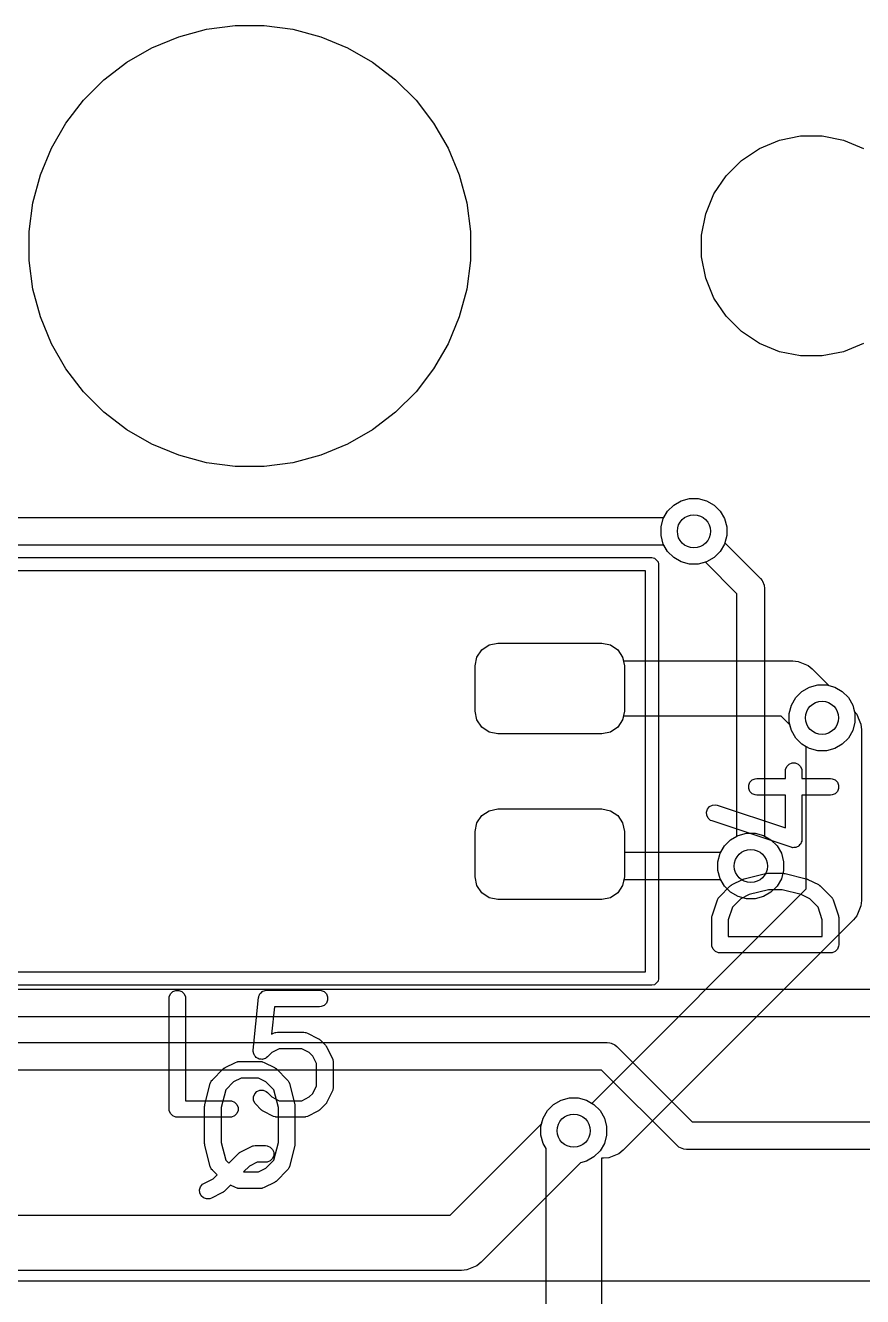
# Model space of a CAD drawing. Header units: millimetres. Extents: x 14 to 286, y -133 to -45.
# Drawn here: x 50.22 to 57.79, y -66.67 to -55.17 of the extents above; entities that cross this region are included whole.
import ezdxf

# ---------------------------------------------------------------- set-up
doc = ezdxf.new("R2010")
doc.units = ezdxf.units.MM
for name, color, linetype, true_color in [('B.Cu', 153, 'CONTINUOUS', 0x4d7fc4), ('B.Mask', 4, 'CONTINUOUS', 0x02ffee), ('B.Silkscreen', 31, 'CONTINUOUS', 0xe8b2a7), ('F.Cu', 13, 'CONTINUOUS', 0xc83434), ('F.Mask', 201, 'CONTINUOUS', 0xd864ff), ('F.Paste', 253, 'CONTINUOUS', 0xb4a09a), ('F.Silkscreen', 41, 'CONTINUOUS', 0xf2eda1), ('User.Drawings', 9, 'CONTINUOUS', 0xc2c2c2)]:
    doc.layers.add(name, color=color, linetype=linetype, true_color=true_color)

msp = doc.modelspace()

# ---------------------------------------------------------------- linework, layer by layer
at = {"layer": 'B.Cu', "linetype": 'CONTINUOUS'}
for p, q in [((56.086672, -59.509394), (56.154495, -59.470236)), ((56.154495, -59.470236), (56.230142, -59.449967)), ((56.230142, -59.449967), (56.308458, -59.449967)), ((56.308458, -59.449967), (56.384105, -59.470236)), ((56.384105, -59.470236), (56.451928, -59.509394)), ((55.992136, -59.632595), (56.031294, -59.564772)), ((56.031294, -59.564772), (56.086672, -59.509394)), ((56.451928, -59.509394), (56.507306, -59.564772)), ((56.507306, -59.564772), (56.546464, -59.632595)), ((55.971867, -59.708242), (55.992136, -59.632595)), ((56.546464, -59.632595), (56.566733, -59.708242)), ((55.971867, -59.786558), (55.971867, -59.708242)), ((55.992136, -59.862205), (55.971867, -59.786558)), ((56.566733, -59.786558), (56.54951, -59.850834)), ((56.566733, -59.708242), (56.566733, -59.786558)), ((56.031294, -59.930028), (55.992136, -59.862205)), ((56.086672, -59.985406), (56.031294, -59.930028)), ((56.54951, -59.850834), (56.871788, -60.173112)), ((56.154495, -60.024564), (56.086672, -59.985406)), ((56.230142, -60.044833), (56.154495, -60.024564)), ((56.308458, -60.044833), (56.230142, -60.044833)), ((56.372734, -60.02761), (56.308458, -60.044833)), ((56.6584, -60.313276), (56.372734, -60.02761)), ((56.871788, -60.173112), (56.887333, -60.192053)), ((56.887333, -60.192053), (56.887334, -60.192054)), ((56.887334, -60.192054), (56.889549, -60.197402)), ((56.889549, -60.197402), (56.905359, -60.235572)), ((56.905359, -60.235572), (56.905998, -60.237114)), ((56.905998, -60.237114), (56.9084, -60.2615)), ((56.9084, -60.2615), (56.9084, -62.504922)), ((56.6584, -62.504922), (56.6584, -60.313276)), ((57.245472, -61.197294), (57.313295, -61.158136)), ((57.313295, -61.158136), (57.388942, -61.137867)), ((57.388942, -61.137867), (57.467258, -61.137867)), ((57.467258, -61.137867), (57.542905, -61.158136)), ((57.542905, -61.158136), (57.610728, -61.197294)), ((57.150936, -61.320495), (57.190094, -61.252672)), ((57.190094, -61.252672), (57.245472, -61.197294)), ((57.610728, -61.197294), (57.666106, -61.252672)), ((57.666106, -61.252672), (57.705264, -61.320495)), ((57.130667, -61.396142), (57.150936, -61.320495)), ((57.130667, -61.474458), (57.130667, -61.396142)), ((57.705264, -61.320495), (57.719971, -61.375386)), ((57.719971, -61.375386), (57.742968, -61.403408)), ((57.742968, -61.403408), (57.756178, -61.4353)), ((57.150936, -61.550105), (57.130667, -61.474458)), ((57.756178, -61.4353), (57.780296, -61.493527)), ((57.780296, -61.493527), (57.7851, -61.5423)), ((57.190094, -61.617928), (57.150936, -61.550105)), ((57.245472, -61.673306), (57.190094, -61.617928)), ((57.7851, -61.5423), (57.7851, -63.0876)), ((57.2851, -61.696185), (57.245472, -61.673306)), ((57.2851, -62.984046), (57.2851, -61.696185)), ((56.545394, -62.593572), (56.600772, -62.538194)), ((56.600772, -62.538194), (56.6584, -62.504922)), ((56.9084, -62.504922), (56.966028, -62.538194)), ((56.966028, -62.538194), (57.021406, -62.593572)), ((56.485967, -62.737042), (56.506236, -62.661395)), ((56.506236, -62.661395), (56.545394, -62.593572)), ((57.021406, -62.593572), (57.060564, -62.661395)), ((57.060564, -62.661395), (57.080833, -62.737042)), ((56.485967, -62.815358), (56.485967, -62.737042)), ((57.080833, -62.737042), (57.080833, -62.815358)), ((56.506236, -62.891005), (56.485967, -62.815358)), ((56.545394, -62.958828), (56.506236, -62.891005)), ((57.060564, -62.891005), (57.021406, -62.958828)), ((57.080833, -62.815358), (57.060564, -62.891005)), ((55.347746, -64.9214), (57.2851, -62.984046)), ((56.600772, -63.014206), (56.545394, -62.958828)), ((56.668595, -63.053364), (56.600772, -63.014206)), ((56.966028, -63.014206), (56.898205, -63.053364)), ((57.021406, -62.958828), (56.966028, -63.014206)), ((56.744242, -63.073633), (56.668595, -63.053364)), ((56.822558, -63.073633), (56.744242, -63.073633)), ((56.898205, -63.053364), (56.822558, -63.073633)), ((57.780296, -63.136373), (57.742967, -63.226493)), ((57.7851, -63.0876), (57.780296, -63.136373)), ((57.711877, -63.264377), (55.628077, -65.348177)), ((57.742962, -63.226497), (57.711877, -63.264377)), ((57.742967, -63.226493), (57.742962, -63.226497)), ((55.067195, -64.894236), (55.142842, -64.873967)), ((55.142842, -64.873967), (55.221158, -64.873967)), ((55.221158, -64.873967), (55.296805, -64.894236)), ((54.904836, -65.056595), (54.943994, -64.988772)), ((54.943994, -64.988772), (54.999372, -64.933394)), ((54.999372, -64.933394), (55.067195, -64.894236)), ((55.296805, -64.894236), (55.343854, -64.9214)), ((55.343854, -64.9214), (55.347746, -64.9214)), ((54.884567, -65.132242), (54.904836, -65.056595)), ((54.884567, -65.210558), (54.884567, -65.132242)), ((54.904836, -65.286205), (54.884567, -65.210558)), ((54.932, -65.333253), (54.904836, -65.286205)), ((54.932, -68.215446), (54.932, -65.333253)), ((55.4513, -65.4214), (55.432, -65.4214)), ((55.432, -65.4214), (55.432, -68.319)), ((55.500073, -65.416596), (55.4513, -65.4214)), ((55.590193, -65.379267), (55.500073, -65.416596)), ((55.590197, -65.379262), (55.590193, -65.379267)), ((55.628077, -65.348177), (55.590197, -65.379262))]:
    msp.add_line(p, q, dxfattribs=at)
at = {"layer": 'B.Cu'}
for centre in [(56.2693, -59.7474), (57.4281, -61.4353), (56.7834, -62.7762), (55.182, -65.1714)]:
    msp.add_circle(centre, 0.15, dxfattribs=at)
at = {"layer": 'B.Mask', "linetype": 'CONTINUOUS'}
for p, q in [((51.609621, -55.27114), (51.862319, -55.203429)), ((51.862319, -55.203429), (52.121694, -55.169282)), ((52.121694, -55.169282), (52.383306, -55.169282)), ((52.383306, -55.169282), (52.642681, -55.203429)), ((52.642681, -55.203429), (52.895379, -55.27114)), ((51.367923, -55.371255), (51.609621, -55.27114)), ((52.895379, -55.27114), (53.137077, -55.371255)), ((51.14136, -55.502061), (51.367923, -55.371255)), ((53.137077, -55.371255), (53.36364, -55.502061)), ((50.933808, -55.66132), (51.14136, -55.502061)), ((53.36364, -55.502061), (53.571192, -55.66132)), ((50.74882, -55.846308), (50.933808, -55.66132)), ((53.571192, -55.66132), (53.75618, -55.846308)), ((50.589561, -56.05386), (50.74882, -55.846308)), ((53.75618, -55.846308), (53.915439, -56.05386)), ((50.458755, -56.280423), (50.589561, -56.05386)), ((53.915439, -56.05386), (54.046245, -56.280423)), ((56.861103, -56.283079), (57.042215, -56.20806)), ((57.042215, -56.20806), (57.234483, -56.169815)), ((57.234483, -56.169815), (57.430517, -56.169815)), ((57.430517, -56.169815), (57.622785, -56.20806)), ((57.622785, -56.20806), (57.803897, -56.283079)), ((50.35864, -56.522121), (50.458755, -56.280423)), ((54.046245, -56.280423), (54.14636, -56.522121)), ((56.698107, -56.39199), (56.861103, -56.283079)), ((56.55949, -56.530607), (56.698107, -56.39199)), ((50.290929, -56.774819), (50.35864, -56.522121)), ((54.14636, -56.522121), (54.214071, -56.774819)), ((56.450579, -56.693603), (56.55949, -56.530607)), ((56.37556, -56.874715), (56.450579, -56.693603)), ((50.256782, -57.034194), (50.290929, -56.774819)), ((54.214071, -56.774819), (54.248218, -57.034194)), ((56.337315, -57.066983), (56.37556, -56.874715)), ((50.256782, -57.295806), (50.256782, -57.034194)), ((54.248218, -57.034194), (54.248218, -57.295806)), ((56.337315, -57.263017), (56.337315, -57.066983)), ((56.37556, -57.455285), (56.337315, -57.263017)), ((50.290929, -57.555181), (50.256782, -57.295806)), ((54.248218, -57.295806), (54.214071, -57.555181)), ((56.450579, -57.636397), (56.37556, -57.455285)), ((50.35864, -57.807879), (50.290929, -57.555181)), ((54.214071, -57.555181), (54.14636, -57.807879)), ((56.55949, -57.799393), (56.450579, -57.636397)), ((50.458755, -58.049577), (50.35864, -57.807879)), ((54.14636, -57.807879), (54.046245, -58.049577)), ((56.698107, -57.93801), (56.55949, -57.799393)), ((56.861103, -58.046921), (56.698107, -57.93801)), ((50.589561, -58.27614), (50.458755, -58.049577)), ((54.046245, -58.049577), (53.915439, -58.27614)), ((57.042215, -58.12194), (56.861103, -58.046921)), ((57.803897, -58.046921), (57.622785, -58.12194)), ((57.234483, -58.160185), (57.042215, -58.12194)), ((57.430517, -58.160185), (57.234483, -58.160185)), ((57.622785, -58.12194), (57.430517, -58.160185)), ((50.74882, -58.483692), (50.589561, -58.27614)), ((53.915439, -58.27614), (53.75618, -58.483692)), ((50.933808, -58.66868), (50.74882, -58.483692)), ((53.75618, -58.483692), (53.571192, -58.66868)), ((51.14136, -58.827939), (50.933808, -58.66868)), ((53.571192, -58.66868), (53.36364, -58.827939)), ((51.367923, -58.958745), (51.14136, -58.827939)), ((53.36364, -58.827939), (53.137077, -58.958745)), ((51.609621, -59.05886), (51.367923, -58.958745)), ((53.137077, -58.958745), (52.895379, -59.05886)), ((51.862319, -59.126571), (51.609621, -59.05886)), ((52.895379, -59.05886), (52.642681, -59.126571)), ((52.121694, -59.160718), (51.862319, -59.126571)), ((52.383306, -59.160718), (52.121694, -59.160718)), ((52.642681, -59.126571), (52.383306, -59.160718))]:
    msp.add_line(p, q, dxfattribs=at)
at = {"layer": 'B.Silkscreen', "linetype": 'CONTINUOUS'}
for p, q in [((51.913752, -64.709643), (52.00899, -64.614405)), ((52.00899, -64.614405), (52.01474, -64.609684)), ((52.01474, -64.609684), (52.016039, -64.608188)), ((52.016039, -64.608188), (52.018293, -64.606768)), ((52.018293, -64.606768), (52.020355, -64.605077)), ((52.020355, -64.605077), (52.022187, -64.604318)), ((52.022187, -64.604318), (52.028482, -64.600356)), ((52.028482, -64.600356), (52.12372, -64.552737)), ((52.12372, -64.552737), (52.137451, -64.547482)), ((52.137451, -64.547482), (52.14014, -64.54729)), ((52.14014, -64.54729), (52.142629, -64.54626)), ((52.142629, -64.54626), (52.157261, -64.544819)), ((52.157261, -64.544819), (52.347737, -64.544819)), ((52.347737, -64.544819), (52.362369, -64.54626)), ((52.362369, -64.54626), (52.364858, -64.547291)), ((52.364858, -64.547291), (52.367546, -64.547482)), ((52.367546, -64.547482), (52.381278, -64.552737)), ((52.381278, -64.552737), (52.476516, -64.600356)), ((52.476516, -64.600356), (52.482815, -64.60432)), ((52.482815, -64.60432), (52.484643, -64.605078)), ((52.484643, -64.605078), (52.486699, -64.606766)), ((52.486699, -64.606766), (52.488959, -64.608188)), ((52.488959, -64.608188), (52.490258, -64.609686)), ((52.490258, -64.609686), (52.496008, -64.614405)), ((52.496008, -64.614405), (52.591246, -64.709643)), ((51.846405, -64.934962), (51.894024, -64.744486)), ((51.894024, -64.744486), (51.898971, -64.73064)), ((51.898971, -64.73064), (51.902291, -64.726158)), ((51.902291, -64.726158), (51.904425, -64.721008)), ((51.904425, -64.721008), (51.913752, -64.709643)), ((52.10645, -64.729077), (52.034507, -64.801019)), ((52.174966, -64.694819), (52.10645, -64.729077)), ((52.330032, -64.694819), (52.174966, -64.694819)), ((52.398548, -64.729077), (52.330032, -64.694819)), ((52.47049, -64.801019), (52.398548, -64.729077)), ((52.591246, -64.709643), (52.600574, -64.721008)), ((52.600574, -64.721008), (52.602708, -64.726161)), ((52.602708, -64.726161), (52.606027, -64.73064)), ((52.606027, -64.73064), (52.610974, -64.744486)), ((52.610974, -64.744486), (52.658593, -64.934962)), ((52.034507, -64.801019), (51.994166, -64.962386)), ((52.510832, -64.962386), (52.47049, -64.801019)), ((51.844166, -64.953152), (51.844417, -64.950598)), ((51.844166, -65.286485), (51.844166, -64.953152)), ((51.844255, -64.949506), (51.845064, -64.944032)), ((51.844417, -64.950598), (51.844255, -64.949506)), ((51.845064, -64.944032), (51.845607, -64.93852)), ((51.845607, -64.93852), (51.846029, -64.937498)), ((51.846029, -64.937498), (51.846405, -64.934962)), ((51.994166, -64.962386), (51.994166, -65.277251)), ((52.510832, -65.277251), (52.510832, -64.962386)), ((52.658593, -64.934962), (52.658968, -64.937498)), ((52.658968, -64.937498), (52.659391, -64.93852)), ((52.659391, -64.93852), (52.659933, -64.944032)), ((52.659933, -64.944032), (52.660743, -64.949506)), ((52.660743, -64.949506), (52.66058, -64.950598)), ((52.66058, -64.950598), (52.660832, -64.953152)), ((52.660832, -64.953152), (52.660832, -65.286485)), ((51.844417, -65.289038), (51.844166, -65.286485)), ((51.844255, -65.290131), (51.844417, -65.289038)), ((51.845064, -65.295604), (51.844255, -65.290131)), ((51.845607, -65.301117), (51.845064, -65.295604)), ((51.846029, -65.302138), (51.845607, -65.301117)), ((51.846405, -65.304675), (51.846029, -65.302138)), ((51.894024, -65.495151), (51.846405, -65.304675)), ((51.994166, -65.277251), (52.034507, -65.438617)), ((52.171339, -65.36226), (52.266577, -65.314641)), ((52.266577, -65.314641), (52.280308, -65.309386)), ((52.280308, -65.309386), (52.282997, -65.309194)), ((52.282997, -65.309194), (52.285486, -65.308164)), ((52.285486, -65.308164), (52.300118, -65.306723)), ((52.300118, -65.306723), (52.395356, -65.306723)), ((52.395356, -65.306723), (52.409988, -65.308164)), ((52.409988, -65.308164), (52.437024, -65.319363)), ((52.437024, -65.319363), (52.457716, -65.340055)), ((52.47049, -65.438617), (52.510832, -65.277251)), ((52.658593, -65.304675), (52.610974, -65.495151)), ((52.658968, -65.302138), (52.658593, -65.304675)), ((52.659391, -65.301117), (52.658968, -65.302138)), ((52.659933, -65.295604), (52.659391, -65.301117)), ((52.660743, -65.290131), (52.659933, -65.295604)), ((52.660832, -65.286485), (52.66058, -65.289038)), ((52.66058, -65.289038), (52.660743, -65.290131)), ((52.034507, -65.438617), (52.062023, -65.466133)), ((52.062023, -65.466133), (52.151847, -65.376309)), ((52.151847, -65.376309), (52.157596, -65.37159)), ((52.157596, -65.37159), (52.158896, -65.370092)), ((52.158896, -65.370092), (52.161155, -65.36867)), ((52.161155, -65.36867), (52.163212, -65.366982)), ((52.163212, -65.366982), (52.165039, -65.366224)), ((52.165039, -65.366224), (52.171339, -65.36226)), ((52.398547, -65.510561), (52.47049, -65.438617)), ((52.437024, -65.444083), (52.409988, -65.455282)), ((52.457716, -65.423391), (52.437024, -65.444083)), ((52.457716, -65.340055), (52.468915, -65.367091)), ((52.468915, -65.396355), (52.457716, -65.423391)), ((52.468915, -65.367091), (52.468915, -65.396355)), ((51.898971, -65.508997), (51.894024, -65.495151)), ((51.90229, -65.513476), (51.898971, -65.508997)), ((51.904424, -65.518628), (51.90229, -65.513476)), ((51.913752, -65.529994), (51.904424, -65.518628)), ((51.955957, -65.572199), (51.913752, -65.529994)), ((52.249307, -65.49098), (52.195469, -65.544819)), ((52.195469, -65.544819), (52.330032, -65.544819)), ((52.317823, -65.456723), (52.249307, -65.49098)), ((52.395356, -65.456723), (52.317823, -65.456723)), ((52.330032, -65.544819), (52.398547, -65.510561)), ((52.409988, -65.455282), (52.395356, -65.456723)), ((52.591247, -65.529993), (52.496008, -65.625233)), ((52.600574, -65.518628), (52.591247, -65.529993)), ((52.602707, -65.513476), (52.600574, -65.518628)), ((52.606027, -65.508997), (52.602707, -65.513476)), ((52.610974, -65.495151), (52.606027, -65.508997)), ((51.797136, -65.705676), (51.80639, -65.677915)), ((51.80639, -65.677915), (51.825563, -65.655807)), ((51.825563, -65.655807), (51.838006, -65.647975)), ((51.838006, -65.647975), (51.922358, -65.605799)), ((51.922358, -65.605799), (51.955957, -65.572199)), ((52.076832, -65.663457), (52.019818, -65.720471)), ((52.12372, -65.686901), (52.076832, -65.663457)), ((52.476516, -65.639282), (52.381278, -65.686901)), ((52.482815, -65.635317), (52.476516, -65.639282)), ((52.484643, -65.63456), (52.482815, -65.635317)), ((52.486699, -65.632871), (52.484643, -65.63456)), ((52.488959, -65.63145), (52.486699, -65.632871)), ((52.490258, -65.629951), (52.488959, -65.63145)), ((52.496008, -65.625233), (52.490258, -65.629951)), ((51.79921, -65.734866), (51.797136, -65.705676)), ((51.812297, -65.761041), (51.79921, -65.734866)), ((51.834405, -65.780214), (51.812297, -65.761041)), ((51.862166, -65.789468), (51.834405, -65.780214)), ((51.891356, -65.787394), (51.862166, -65.789468)), ((51.905088, -65.782139), (51.891356, -65.787394)), ((52.000326, -65.73452), (51.905088, -65.782139)), ((52.006625, -65.730555), (52.000326, -65.73452)), ((52.008453, -65.729798), (52.006625, -65.730555)), ((52.010509, -65.728109), (52.008453, -65.729798)), ((52.012769, -65.726688), (52.010509, -65.728109)), ((52.014068, -65.725189), (52.012769, -65.726688)), ((52.019818, -65.720471), (52.014068, -65.725189)), ((52.137451, -65.692156), (52.12372, -65.686901)), ((52.14014, -65.692347), (52.137451, -65.692156)), ((52.142629, -65.693378), (52.14014, -65.692347)), ((52.157261, -65.694819), (52.142629, -65.693378)), ((52.347737, -65.694819), (52.157261, -65.694819)), ((52.362369, -65.693378), (52.347737, -65.694819)), ((52.364858, -65.692346), (52.362369, -65.693378)), ((52.367546, -65.692156), (52.364858, -65.692346)), ((52.381278, -65.686901), (52.367546, -65.692156))]:
    msp.add_line(p, q, dxfattribs=at)
at = {"layer": 'F.Cu', "linetype": 'CONTINUOUS'}
for p, q in [((56.086672, -59.509394), (56.154495, -59.470236)), ((56.154495, -59.470236), (56.230142, -59.449967)), ((56.230142, -59.449967), (56.308458, -59.449967)), ((56.308458, -59.449967), (56.384105, -59.470236)), ((56.384105, -59.470236), (56.451928, -59.509394)), ((55.997964, -59.6225), (56.031294, -59.564772)), ((56.031294, -59.564772), (56.086672, -59.509394)), ((56.451928, -59.509394), (56.507306, -59.564772)), ((56.507306, -59.564772), (56.546464, -59.632595)), ((28.9048, -59.6225), (55.997964, -59.6225)), ((56.546464, -59.632595), (56.566733, -59.708242)), ((56.566733, -59.786558), (56.546464, -59.862205)), ((56.566733, -59.708242), (56.566733, -59.786558)), ((55.99808, -59.8725), (29.024582, -59.8725)), ((56.031294, -59.930028), (55.99808, -59.8725)), ((56.086672, -59.985406), (56.031294, -59.930028)), ((56.507306, -59.930028), (56.451928, -59.985406)), ((56.546464, -59.862205), (56.507306, -59.930028)), ((56.154495, -60.024564), (56.086672, -59.985406)), ((56.230142, -60.044833), (56.154495, -60.024564)), ((56.308458, -60.044833), (56.230142, -60.044833)), ((56.384105, -60.024564), (56.308458, -60.044833)), ((56.451928, -59.985406), (56.384105, -60.024564)), ((54.305605, -60.88655), (54.350043, -60.820043)), ((54.350043, -60.820043), (54.41655, -60.775605)), ((54.41655, -60.775605), (54.495, -60.76)), ((54.495, -60.76), (55.435, -60.76)), ((55.435, -60.76), (55.51345, -60.775605)), ((55.51345, -60.775605), (55.579957, -60.820043)), ((55.579957, -60.820043), (55.624395, -60.88655)), ((54.29, -60.965), (54.305605, -60.88655)), ((54.29, -61.375), (54.29, -60.965)), ((55.624395, -60.88655), (55.631049, -60.92)), ((55.631049, -60.92), (57.1628, -60.92)), ((57.1628, -60.92), (57.211573, -60.924804)), ((57.211573, -60.924804), (57.301693, -60.962133)), ((57.301693, -60.962133), (57.301697, -60.962137)), ((57.301697, -60.962137), (57.339577, -60.993223)), ((57.339577, -60.993223), (57.490429, -61.144075)), ((57.490429, -61.144075), (57.542905, -61.158136)), ((57.542905, -61.158136), (57.610728, -61.197294)), ((57.610728, -61.197294), (57.666106, -61.252672)), ((57.666106, -61.252672), (57.705264, -61.320495)), ((54.305605, -61.45345), (54.29, -61.375)), ((55.631049, -61.42), (55.624395, -61.45345)), ((57.059246, -61.42), (55.631049, -61.42)), ((57.136875, -61.497629), (57.059246, -61.42)), ((57.705264, -61.320495), (57.725533, -61.396142)), ((57.725533, -61.396142), (57.725533, -61.474458)), ((54.350043, -61.519957), (54.305605, -61.45345)), ((54.41655, -61.564395), (54.350043, -61.519957)), ((55.579957, -61.519957), (55.51345, -61.564395)), ((55.624395, -61.45345), (55.579957, -61.519957)), ((57.150936, -61.550105), (57.136875, -61.497629)), ((57.725533, -61.474458), (57.705264, -61.550105)), ((54.495, -61.58), (54.41655, -61.564395)), ((55.435, -61.58), (54.495, -61.58)), ((55.51345, -61.564395), (55.435, -61.58)), ((57.190094, -61.617928), (57.150936, -61.550105)), ((57.245472, -61.673306), (57.190094, -61.617928)), ((57.666106, -61.617928), (57.610728, -61.673306)), ((57.705264, -61.550105), (57.666106, -61.617928)), ((57.313295, -61.712464), (57.245472, -61.673306)), ((57.388942, -61.732733), (57.313295, -61.712464)), ((57.467258, -61.732733), (57.388942, -61.732733)), ((57.542905, -61.712464), (57.467258, -61.732733)), ((57.610728, -61.673306), (57.542905, -61.712464)), ((54.305605, -62.38655), (54.350043, -62.320043)), ((54.350043, -62.320043), (54.41655, -62.275605)), ((54.41655, -62.275605), (54.495, -62.26)), ((54.495, -62.26), (55.435, -62.26)), ((55.435, -62.26), (55.51345, -62.275605)), ((55.51345, -62.275605), (55.579957, -62.320043)), ((55.579957, -62.320043), (55.624395, -62.38655)), ((54.29, -62.465), (54.305605, -62.38655)), ((55.624395, -62.38655), (55.64, -62.465)), ((54.29, -62.875), (54.29, -62.465)), ((55.64, -62.465), (55.64, -62.6512)), ((56.545394, -62.593572), (56.600772, -62.538194)), ((56.600772, -62.538194), (56.668595, -62.499036)), ((56.668595, -62.499036), (56.744242, -62.478767)), ((56.744242, -62.478767), (56.822558, -62.478767)), ((56.822558, -62.478767), (56.898205, -62.499036)), ((56.898205, -62.499036), (56.966028, -62.538194)), ((56.966028, -62.538194), (57.021406, -62.593572)), ((55.64, -62.6512), (56.512122, -62.6512)), ((56.512122, -62.6512), (56.545394, -62.593572)), ((57.021406, -62.593572), (57.060564, -62.661395)), ((57.060564, -62.661395), (57.080833, -62.737042)), ((57.080833, -62.737042), (57.080833, -62.815358)), ((54.305605, -62.95345), (54.29, -62.875)), ((55.634788, -62.9012), (55.624395, -62.95345)), ((56.512122, -62.9012), (55.634788, -62.9012)), ((56.545394, -62.958828), (56.512122, -62.9012)), ((57.060564, -62.891005), (57.021406, -62.958828)), ((57.080833, -62.815358), (57.060564, -62.891005)), ((54.350043, -63.019957), (54.305605, -62.95345)), ((54.41655, -63.064395), (54.350043, -63.019957)), ((55.579957, -63.019957), (55.51345, -63.064395)), ((55.624395, -62.95345), (55.579957, -63.019957)), ((56.600772, -63.014206), (56.545394, -62.958828)), ((56.668595, -63.053364), (56.600772, -63.014206)), ((56.966028, -63.014206), (56.898205, -63.053364)), ((57.021406, -62.958828), (56.966028, -63.014206)), ((54.495, -63.08), (54.41655, -63.064395)), ((55.435, -63.08), (54.495, -63.08)), ((55.51345, -63.064395), (55.435, -63.08)), ((56.744242, -63.073633), (56.668595, -63.053364)), ((56.822558, -63.073633), (56.744242, -63.073633)), ((56.898205, -63.053364), (56.822558, -63.073633)), ((40.984, -63.891), (58.666, -63.891)), ((58.456763, -64.141), (41.035777, -64.141)), ((49.6307, -64.3728), (55.4849, -64.3728)), ((55.4849, -64.3728), (55.509286, -64.375202)), ((55.509286, -64.375202), (55.509287, -64.375202)), ((55.509287, -64.375202), (55.521563, -64.380287)), ((55.521563, -64.380287), (55.554346, -64.393866)), ((55.554346, -64.393866), (55.554351, -64.393871)), ((55.554351, -64.393871), (55.573288, -64.409412)), ((55.573288, -64.409412), (56.254277, -65.0904)), ((55.433124, -64.6228), (49.682477, -64.6228)), ((56.114112, -65.303789), (55.433124, -64.6228)), ((55.067195, -64.894236), (55.142842, -64.873967)), ((55.142842, -64.873967), (55.221158, -64.873967)), ((55.221158, -64.873967), (55.296805, -64.894236)), ((54.904836, -65.056595), (54.943994, -64.988772)), ((54.943994, -64.988772), (54.999372, -64.933394)), ((54.999372, -64.933394), (55.067195, -64.894236)), ((55.296805, -64.894236), (55.364628, -64.933394)), ((55.364628, -64.933394), (55.420006, -64.988772)), ((55.420006, -64.988772), (55.459164, -65.056595)), ((54.890775, -65.10907), (54.904836, -65.056595)), ((55.459164, -65.056595), (55.479433, -65.132242)), ((56.254277, -65.0904), (77.922138, -65.0904)), ((54.064546, -65.9353), (54.890775, -65.10907)), ((55.479433, -65.210558), (55.459164, -65.286205)), ((55.479433, -65.132242), (55.479433, -65.210558)), ((55.459164, -65.286205), (55.420006, -65.354028)), ((56.133053, -65.319333), (56.114112, -65.303789)), ((56.133054, -65.319334), (56.133053, -65.319333)), ((56.178114, -65.337998), (56.133054, -65.319334)), ((56.2025, -65.3404), (56.178114, -65.337998)), ((55.296805, -65.448564), (55.244329, -65.462624)), ((55.364628, -65.409406), (55.296805, -65.448564)), ((55.420006, -65.354028), (55.364628, -65.409406)), ((77.9893, -65.3404), (56.2025, -65.3404)), ((55.244329, -65.462624), (54.344877, -66.362077)), ((41.211754, -65.9353), (54.064546, -65.9353)), ((54.344877, -66.362077), (54.306997, -66.393162)), ((54.1681, -66.4353), (41.211754, -66.4353)), ((54.216873, -66.430496), (54.1681, -66.4353)), ((54.306993, -66.393167), (54.216873, -66.430496)), ((54.306997, -66.393162), (54.306993, -66.393167))]:
    msp.add_line(p, q, dxfattribs=at)
at = {"layer": 'F.Cu'}
for centre in [(56.2693, -59.7474), (57.4281, -61.4353), (56.7834, -62.7762), (55.182, -65.1714)]:
    msp.add_circle(centre, 0.15, dxfattribs=at)
at = {"layer": 'F.Mask', "linetype": 'CONTINUOUS'}
for p, q in [((51.609621, -55.27114), (51.862319, -55.203429)), ((51.862319, -55.203429), (52.121694, -55.169282)), ((52.121694, -55.169282), (52.383306, -55.169282)), ((52.383306, -55.169282), (52.642681, -55.203429)), ((52.642681, -55.203429), (52.895379, -55.27114)), ((51.367923, -55.371255), (51.609621, -55.27114)), ((52.895379, -55.27114), (53.137077, -55.371255)), ((51.14136, -55.502061), (51.367923, -55.371255)), ((53.137077, -55.371255), (53.36364, -55.502061)), ((50.933808, -55.66132), (51.14136, -55.502061)), ((53.36364, -55.502061), (53.571192, -55.66132)), ((50.74882, -55.846308), (50.933808, -55.66132)), ((53.571192, -55.66132), (53.75618, -55.846308)), ((50.589561, -56.05386), (50.74882, -55.846308)), ((53.75618, -55.846308), (53.915439, -56.05386)), ((50.458755, -56.280423), (50.589561, -56.05386)), ((53.915439, -56.05386), (54.046245, -56.280423)), ((56.861103, -56.283079), (57.042215, -56.20806)), ((57.042215, -56.20806), (57.234483, -56.169815)), ((57.234483, -56.169815), (57.430517, -56.169815)), ((57.430517, -56.169815), (57.622785, -56.20806)), ((57.622785, -56.20806), (57.803897, -56.283079)), ((50.35864, -56.522121), (50.458755, -56.280423)), ((54.046245, -56.280423), (54.14636, -56.522121)), ((56.698107, -56.39199), (56.861103, -56.283079)), ((56.55949, -56.530607), (56.698107, -56.39199)), ((50.290929, -56.774819), (50.35864, -56.522121)), ((54.14636, -56.522121), (54.214071, -56.774819)), ((56.450579, -56.693603), (56.55949, -56.530607)), ((56.37556, -56.874715), (56.450579, -56.693603)), ((50.256782, -57.034194), (50.290929, -56.774819)), ((54.214071, -56.774819), (54.248218, -57.034194)), ((56.337315, -57.066983), (56.37556, -56.874715)), ((50.256782, -57.295806), (50.256782, -57.034194)), ((54.248218, -57.034194), (54.248218, -57.295806)), ((56.337315, -57.263017), (56.337315, -57.066983)), ((56.37556, -57.455285), (56.337315, -57.263017)), ((50.290929, -57.555181), (50.256782, -57.295806)), ((54.248218, -57.295806), (54.214071, -57.555181)), ((56.450579, -57.636397), (56.37556, -57.455285)), ((50.35864, -57.807879), (50.290929, -57.555181)), ((54.214071, -57.555181), (54.14636, -57.807879)), ((56.55949, -57.799393), (56.450579, -57.636397)), ((50.458755, -58.049577), (50.35864, -57.807879)), ((54.14636, -57.807879), (54.046245, -58.049577)), ((56.698107, -57.93801), (56.55949, -57.799393)), ((56.861103, -58.046921), (56.698107, -57.93801)), ((50.589561, -58.27614), (50.458755, -58.049577)), ((54.046245, -58.049577), (53.915439, -58.27614)), ((57.042215, -58.12194), (56.861103, -58.046921)), ((57.803897, -58.046921), (57.622785, -58.12194)), ((57.234483, -58.160185), (57.042215, -58.12194)), ((57.430517, -58.160185), (57.234483, -58.160185)), ((57.622785, -58.12194), (57.430517, -58.160185)), ((50.74882, -58.483692), (50.589561, -58.27614)), ((53.915439, -58.27614), (53.75618, -58.483692)), ((50.933808, -58.66868), (50.74882, -58.483692)), ((53.75618, -58.483692), (53.571192, -58.66868)), ((51.14136, -58.827939), (50.933808, -58.66868)), ((53.571192, -58.66868), (53.36364, -58.827939)), ((51.367923, -58.958745), (51.14136, -58.827939)), ((53.36364, -58.827939), (53.137077, -58.958745)), ((51.609621, -59.05886), (51.367923, -58.958745)), ((53.137077, -58.958745), (52.895379, -59.05886)), ((51.862319, -59.126571), (51.609621, -59.05886)), ((52.895379, -59.05886), (52.642681, -59.126571)), ((52.121694, -59.160718), (51.862319, -59.126571)), ((52.383306, -59.160718), (52.121694, -59.160718)), ((52.642681, -59.126571), (52.383306, -59.160718)), ((54.305605, -60.88655), (54.350043, -60.820043)), ((54.350043, -60.820043), (54.41655, -60.775605)), ((54.41655, -60.775605), (54.495, -60.76)), ((54.495, -60.76), (55.435, -60.76)), ((55.435, -60.76), (55.51345, -60.775605)), ((55.51345, -60.775605), (55.579957, -60.820043)), ((55.579957, -60.820043), (55.624395, -60.88655)), ((54.29, -60.965), (54.305605, -60.88655)), ((54.29, -61.375), (54.29, -60.965)), ((55.624395, -60.88655), (55.64, -60.965)), ((55.64, -60.965), (55.64, -61.375)), ((54.305605, -61.45345), (54.29, -61.375)), ((55.64, -61.375), (55.624395, -61.45345)), ((54.350043, -61.519957), (54.305605, -61.45345)), ((54.41655, -61.564395), (54.350043, -61.519957)), ((55.579957, -61.519957), (55.51345, -61.564395)), ((55.624395, -61.45345), (55.579957, -61.519957)), ((54.495, -61.58), (54.41655, -61.564395)), ((55.435, -61.58), (54.495, -61.58)), ((55.51345, -61.564395), (55.435, -61.58)), ((54.305605, -62.38655), (54.350043, -62.320043)), ((54.350043, -62.320043), (54.41655, -62.275605)), ((54.41655, -62.275605), (54.495, -62.26)), ((54.495, -62.26), (55.435, -62.26)), ((55.435, -62.26), (55.51345, -62.275605)), ((55.51345, -62.275605), (55.579957, -62.320043)), ((55.579957, -62.320043), (55.624395, -62.38655)), ((54.29, -62.465), (54.305605, -62.38655)), ((55.624395, -62.38655), (55.64, -62.465)), ((54.29, -62.875), (54.29, -62.465)), ((55.64, -62.465), (55.64, -62.875)), ((54.305605, -62.95345), (54.29, -62.875)), ((55.64, -62.875), (55.624395, -62.95345)), ((54.350043, -63.019957), (54.305605, -62.95345)), ((54.41655, -63.064395), (54.350043, -63.019957)), ((55.579957, -63.019957), (55.51345, -63.064395)), ((55.624395, -62.95345), (55.579957, -63.019957)), ((54.495, -63.08), (54.41655, -63.064395)), ((55.435, -63.08), (54.495, -63.08)), ((55.51345, -63.064395), (55.435, -63.08))]:
    msp.add_line(p, q, dxfattribs=at)
at = {"layer": 'F.Paste', "linetype": 'CONTINUOUS'}
for p, q in [((54.305605, -60.88655), (54.350043, -60.820043)), ((54.350043, -60.820043), (54.41655, -60.775605)), ((54.41655, -60.775605), (54.495, -60.76)), ((54.495, -60.76), (55.435, -60.76)), ((55.435, -60.76), (55.51345, -60.775605)), ((55.51345, -60.775605), (55.579957, -60.820043)), ((55.579957, -60.820043), (55.624395, -60.88655)), ((54.29, -60.965), (54.305605, -60.88655)), ((54.29, -61.375), (54.29, -60.965)), ((55.624395, -60.88655), (55.64, -60.965)), ((55.64, -60.965), (55.64, -61.375)), ((54.305605, -61.45345), (54.29, -61.375)), ((55.64, -61.375), (55.624395, -61.45345)), ((54.350043, -61.519957), (54.305605, -61.45345)), ((54.41655, -61.564395), (54.350043, -61.519957)), ((55.579957, -61.519957), (55.51345, -61.564395)), ((55.624395, -61.45345), (55.579957, -61.519957)), ((54.495, -61.58), (54.41655, -61.564395)), ((55.435, -61.58), (54.495, -61.58)), ((55.51345, -61.564395), (55.435, -61.58)), ((54.305605, -62.38655), (54.350043, -62.320043)), ((54.350043, -62.320043), (54.41655, -62.275605)), ((54.41655, -62.275605), (54.495, -62.26)), ((54.495, -62.26), (55.435, -62.26)), ((55.435, -62.26), (55.51345, -62.275605)), ((55.51345, -62.275605), (55.579957, -62.320043)), ((55.579957, -62.320043), (55.624395, -62.38655)), ((54.29, -62.465), (54.305605, -62.38655)), ((55.624395, -62.38655), (55.64, -62.465)), ((54.29, -62.875), (54.29, -62.465)), ((55.64, -62.465), (55.64, -62.875)), ((54.305605, -62.95345), (54.29, -62.875)), ((55.64, -62.875), (55.624395, -62.95345)), ((54.350043, -63.019957), (54.305605, -62.95345)), ((54.41655, -63.064395), (54.350043, -63.019957)), ((55.579957, -63.019957), (55.51345, -63.064395)), ((55.624395, -62.95345), (55.579957, -63.019957)), ((54.495, -63.08), (54.41655, -63.064395)), ((55.435, -63.08), (54.495, -63.08)), ((55.51345, -63.064395), (55.435, -63.08))]:
    msp.add_line(p, q, dxfattribs=at)
at = {"layer": 'F.Silkscreen', "linetype": 'CONTINUOUS'}
for p, q in [((51.609621, -55.27114), (51.862319, -55.203429)), ((51.862319, -55.203429), (52.121694, -55.169282)), ((52.121694, -55.169282), (52.383306, -55.169282)), ((52.383306, -55.169282), (52.642681, -55.203429)), ((52.642681, -55.203429), (52.895379, -55.27114)), ((51.367923, -55.371255), (51.609621, -55.27114)), ((52.895379, -55.27114), (53.137077, -55.371255)), ((51.14136, -55.502061), (51.367923, -55.371255)), ((53.137077, -55.371255), (53.36364, -55.502061)), ((50.933808, -55.66132), (51.14136, -55.502061)), ((53.36364, -55.502061), (53.571192, -55.66132)), ((50.74882, -55.846308), (50.933808, -55.66132)), ((53.571192, -55.66132), (53.75618, -55.846308)), ((50.589561, -56.05386), (50.74882, -55.846308)), ((53.75618, -55.846308), (53.915439, -56.05386)), ((50.458755, -56.280423), (50.589561, -56.05386)), ((53.915439, -56.05386), (54.046245, -56.280423)), ((56.861103, -56.283079), (57.042215, -56.20806)), ((57.042215, -56.20806), (57.234483, -56.169815)), ((57.234483, -56.169815), (57.430517, -56.169815)), ((57.430517, -56.169815), (57.622785, -56.20806)), ((57.622785, -56.20806), (57.803897, -56.283079)), ((50.35864, -56.522121), (50.458755, -56.280423)), ((54.046245, -56.280423), (54.14636, -56.522121)), ((56.698107, -56.39199), (56.861103, -56.283079)), ((56.55949, -56.530607), (56.698107, -56.39199)), ((50.290929, -56.774819), (50.35864, -56.522121)), ((54.14636, -56.522121), (54.214071, -56.774819)), ((56.450579, -56.693603), (56.55949, -56.530607)), ((56.37556, -56.874715), (56.450579, -56.693603)), ((50.256782, -57.034194), (50.290929, -56.774819)), ((54.214071, -56.774819), (54.248218, -57.034194)), ((56.337315, -57.066983), (56.37556, -56.874715)), ((50.256782, -57.295806), (50.256782, -57.034194)), ((54.248218, -57.034194), (54.248218, -57.295806)), ((56.337315, -57.263017), (56.337315, -57.066983)), ((56.37556, -57.455285), (56.337315, -57.263017)), ((50.290929, -57.555181), (50.256782, -57.295806)), ((54.248218, -57.295806), (54.214071, -57.555181)), ((56.450579, -57.636397), (56.37556, -57.455285)), ((50.35864, -57.807879), (50.290929, -57.555181)), ((54.214071, -57.555181), (54.14636, -57.807879)), ((56.55949, -57.799393), (56.450579, -57.636397)), ((50.458755, -58.049577), (50.35864, -57.807879)), ((54.14636, -57.807879), (54.046245, -58.049577)), ((56.698107, -57.93801), (56.55949, -57.799393)), ((56.861103, -58.046921), (56.698107, -57.93801)), ((50.589561, -58.27614), (50.458755, -58.049577)), ((54.046245, -58.049577), (53.915439, -58.27614)), ((57.042215, -58.12194), (56.861103, -58.046921)), ((57.803897, -58.046921), (57.622785, -58.12194)), ((57.234483, -58.160185), (57.042215, -58.12194)), ((57.430517, -58.160185), (57.234483, -58.160185)), ((57.622785, -58.12194), (57.430517, -58.160185)), ((50.74882, -58.483692), (50.589561, -58.27614)), ((53.915439, -58.27614), (53.75618, -58.483692)), ((50.933808, -58.66868), (50.74882, -58.483692)), ((53.75618, -58.483692), (53.571192, -58.66868)), ((51.14136, -58.827939), (50.933808, -58.66868)), ((53.571192, -58.66868), (53.36364, -58.827939)), ((51.367923, -58.958745), (51.14136, -58.827939)), ((53.36364, -58.827939), (53.137077, -58.958745)), ((51.609621, -59.05886), (51.367923, -58.958745)), ((53.137077, -58.958745), (52.895379, -59.05886)), ((51.862319, -59.126571), (51.609621, -59.05886)), ((52.895379, -59.05886), (52.642681, -59.126571)), ((52.121694, -59.160718), (51.862319, -59.126571)), ((52.383306, -59.160718), (52.121694, -59.160718)), ((52.642681, -59.126571), (52.383306, -59.160718)), ((48.59, -59.985), (55.89, -59.985)), ((55.89, -59.985), (55.912961, -59.989567)), ((55.912961, -59.989567), (55.945433, -60.022039)), ((55.945433, -60.022039), (55.95, -60.045)), ((55.95, -60.045), (55.95, -63.795)), ((55.83, -60.105), (48.65, -60.105)), ((55.83, -63.735), (55.83, -60.105)), ((57.097926, -61.902034), (57.109125, -61.874998)), ((57.109125, -61.874998), (57.129817, -61.854306)), ((57.129817, -61.854306), (57.156853, -61.843107)), ((57.156853, -61.843107), (57.186117, -61.843107)), ((57.186117, -61.843107), (57.213153, -61.854306)), ((57.213153, -61.854306), (57.233845, -61.874998)), ((57.233845, -61.874998), (57.245044, -61.902034)), ((56.775792, -62.017855), (56.796484, -61.997163)), ((56.796484, -61.997163), (56.82352, -61.985964)), ((56.82352, -61.985964), (56.838152, -61.984523)), ((56.838152, -61.984523), (57.096485, -61.984523)), ((57.096485, -61.916666), (57.097926, -61.902034)), ((57.096485, -61.984523), (57.096485, -61.916666)), ((57.245044, -61.902034), (57.246485, -61.916666)), ((57.246485, -61.916666), (57.246485, -61.984523)), ((57.246485, -61.984523), (57.504819, -61.984523)), ((57.504819, -61.984523), (57.519451, -61.985964)), ((57.519451, -61.985964), (57.546487, -61.997163)), ((57.546487, -61.997163), (57.567179, -62.017855)), ((56.764593, -62.044891), (56.775792, -62.017855)), ((56.764593, -62.074155), (56.764593, -62.044891)), ((56.775792, -62.101191), (56.764593, -62.074155)), ((56.796484, -62.121883), (56.775792, -62.101191)), ((57.567179, -62.101191), (57.546487, -62.121883)), ((57.567179, -62.017855), (57.578378, -62.044891)), ((57.578378, -62.074155), (57.567179, -62.101191)), ((57.578378, -62.044891), (57.578378, -62.074155)), ((56.411217, -62.238368), (56.43739, -62.225282)), ((56.43739, -62.225282), (56.46658, -62.223207)), ((56.46658, -62.223207), (56.480917, -62.226467)), ((56.480917, -62.226467), (57.096485, -62.431656)), ((56.82352, -62.133082), (56.796484, -62.121883)), ((56.838152, -62.134523), (56.82352, -62.133082)), ((57.096485, -62.134523), (56.838152, -62.134523)), ((57.096485, -62.431656), (57.096485, -62.134523)), ((57.504819, -62.134523), (57.246485, -62.134523)), ((57.246485, -62.134523), (57.246485, -62.535713)), ((57.519451, -62.133082), (57.504819, -62.134523)), ((57.546487, -62.121883), (57.519451, -62.133082)), ((56.382789, -62.288238), (56.392043, -62.260475)), ((56.384864, -62.317428), (56.382789, -62.288238)), ((56.39795, -62.343601), (56.384864, -62.317428)), ((56.392043, -62.260475), (56.411217, -62.238368)), ((56.420057, -62.362775), (56.39795, -62.343601)), ((56.433483, -62.368769), (56.420057, -62.362775)), ((57.147767, -62.606864), (56.433483, -62.368769)), ((57.233845, -62.577381), (57.225342, -62.585883)), ((57.234876, -62.57489), (57.233845, -62.577381)), ((57.236642, -62.572855), (57.234876, -62.57489)), ((57.240442, -62.561454), (57.236642, -62.572855)), ((57.245044, -62.550345), (57.240442, -62.561454)), ((57.24542, -62.546518), (57.245044, -62.550345)), ((57.245896, -62.545093), (57.24542, -62.546518)), ((57.246485, -62.535713), (57.245755, -62.543118)), ((57.245755, -62.543118), (57.245896, -62.545093)), ((57.155022, -62.608513), (57.147767, -62.606864)), ((57.156853, -62.609272), (57.155022, -62.608513)), ((57.158357, -62.609272), (57.156853, -62.609272)), ((57.162104, -62.610124), (57.158357, -62.609272)), ((57.174089, -62.609272), (57.162104, -62.610124)), ((57.186117, -62.609272), (57.174089, -62.609272)), ((57.188608, -62.608239), (57.186117, -62.609272)), ((57.191294, -62.608049), (57.188608, -62.608239)), ((57.202041, -62.602675), (57.191294, -62.608049)), ((57.213153, -62.598073), (57.202041, -62.602675)), ((57.215058, -62.596167), (57.213153, -62.598073)), ((57.217468, -62.594963), (57.215058, -62.596167)), ((57.225342, -62.585883), (57.217468, -62.594963)), ((56.614135, -62.944822), (56.709373, -62.897203)), ((56.709373, -62.897203), (56.710442, -62.896793)), ((56.710442, -62.896793), (56.710878, -62.896471)), ((56.710878, -62.896471), (56.717014, -62.894278)), ((56.717014, -62.894278), (56.723104, -62.891948)), ((56.723104, -62.891948), (56.723644, -62.891909)), ((56.723644, -62.891909), (56.724724, -62.891524)), ((56.724724, -62.891524), (56.9152, -62.843905)), ((56.9152, -62.843905), (56.917736, -62.843529)), ((56.917736, -62.843529), (56.918758, -62.843107)), ((56.918758, -62.843107), (56.92427, -62.842564)), ((56.92427, -62.842564), (56.929744, -62.841755)), ((56.929744, -62.841755), (56.930836, -62.841917)), ((56.930836, -62.841917), (56.93339, -62.841666)), ((56.93339, -62.841666), (57.076247, -62.841666)), ((57.076247, -62.841666), (57.0788, -62.841917)), ((57.0788, -62.841917), (57.079893, -62.841755)), ((57.079893, -62.841755), (57.085366, -62.842564)), ((57.085366, -62.842564), (57.090879, -62.843107)), ((57.090879, -62.843107), (57.0919, -62.843529)), ((57.0919, -62.843529), (57.094437, -62.843905)), ((57.094437, -62.843905), (57.284913, -62.891524)), ((57.284913, -62.891524), (57.285992, -62.891909)), ((57.285992, -62.891909), (57.286532, -62.891948)), ((57.286532, -62.891948), (57.292613, -62.894275)), ((57.292613, -62.894275), (57.298759, -62.896471)), ((57.298759, -62.896471), (57.299194, -62.896793)), ((57.299194, -62.896793), (57.300264, -62.897203)), ((57.300264, -62.897203), (57.395502, -62.944822)), ((56.499405, -63.054109), (56.594643, -62.958871)), ((56.594643, -62.958871), (56.600393, -62.95415)), ((56.600393, -62.95415), (56.601692, -62.952654)), ((56.601692, -62.952654), (56.603946, -62.951234)), ((56.603946, -62.951234), (56.606008, -62.949543)), ((56.606008, -62.949543), (56.60784, -62.948784)), ((56.60784, -62.948784), (56.614135, -62.944822)), ((56.76909, -63.035049), (56.692103, -63.073543)), ((56.942624, -62.991666), (56.76909, -63.035049)), ((57.067013, -62.991666), (56.942624, -62.991666)), ((57.240547, -63.035049), (57.067013, -62.991666)), ((57.317534, -63.073543), (57.240547, -63.035049)), ((57.395502, -62.944822), (57.401798, -62.948785)), ((57.401798, -62.948785), (57.403628, -62.949543)), ((57.403628, -62.949543), (57.405686, -62.951232)), ((57.405686, -62.951232), (57.407945, -62.952654)), ((57.407945, -62.952654), (57.409244, -62.954152)), ((57.409244, -62.954152), (57.414994, -62.958871)), ((57.414994, -62.958871), (57.510233, -63.054109)), ((56.433668, -63.226282), (56.481287, -63.083425)), ((56.481287, -63.083425), (56.487281, -63.07)), ((56.487281, -63.07), (56.489046, -63.067964)), ((56.489046, -63.067964), (56.490078, -63.065474)), ((56.490078, -63.065474), (56.499405, -63.054109)), ((56.61799, -63.147655), (56.579819, -63.262169)), ((56.692103, -63.073543), (56.61799, -63.147655)), ((57.391648, -63.147656), (57.317534, -63.073543)), ((57.429819, -63.262169), (57.391648, -63.147656)), ((57.510233, -63.054109), (57.519561, -63.065474)), ((57.519561, -63.065474), (57.520592, -63.067964)), ((57.520592, -63.067964), (57.522357, -63.069999)), ((57.522357, -63.069999), (57.528351, -63.083425)), ((57.528351, -63.083425), (57.57597, -63.226281)), ((56.429819, -63.249999), (56.430548, -63.242593)), ((56.429819, -63.488094), (56.429819, -63.249999)), ((56.430408, -63.240619), (56.430998, -63.238021)), ((56.430548, -63.242593), (56.430408, -63.240619)), ((56.430998, -63.238021), (56.43126, -63.235367)), ((56.43126, -63.235367), (56.432018, -63.233535)), ((56.432018, -63.233535), (56.433668, -63.226282)), ((56.579819, -63.262169), (56.579819, -63.413094)), ((57.429819, -63.413094), (57.429819, -63.262169)), ((57.57597, -63.226281), (57.577619, -63.233536)), ((57.577619, -63.233536), (57.578378, -63.235367)), ((57.578378, -63.235367), (57.578639, -63.23802)), ((57.578639, -63.23802), (57.57923, -63.240618)), ((57.57923, -63.240618), (57.579089, -63.242592)), ((57.579089, -63.242592), (57.579819, -63.249999)), ((57.579819, -63.249999), (57.579819, -63.488094)), ((56.43126, -63.502726), (56.429819, -63.488094)), ((56.579819, -63.413094), (57.429819, -63.413094)), ((57.579819, -63.488094), (57.578378, -63.502726)), ((56.442459, -63.529762), (56.43126, -63.502726)), ((56.463151, -63.550454), (56.442459, -63.529762)), ((56.490187, -63.561653), (56.463151, -63.550454)), ((56.504819, -63.563094), (56.490187, -63.561653)), ((57.504819, -63.563094), (56.504819, -63.563094)), ((57.519451, -63.561653), (57.504819, -63.563094)), ((57.546487, -63.550454), (57.519451, -63.561653)), ((57.567179, -63.529762), (57.546487, -63.550454)), ((57.578378, -63.502726), (57.567179, -63.529762)), ((49.339853, -63.735), (55.83, -63.735)), ((55.945433, -63.817961), (55.912961, -63.850433)), ((55.95, -63.795), (55.945433, -63.817961)), ((55.89, -63.855), (49.315, -63.855)), ((51.523584, -63.960187), (51.534783, -63.933151)), ((51.534783, -63.933151), (51.555475, -63.912459)), ((51.555475, -63.912459), (51.582511, -63.90126)), ((51.582511, -63.90126), (51.611775, -63.90126)), ((51.611775, -63.90126), (51.638811, -63.912459)), ((51.638811, -63.912459), (51.659503, -63.933151)), ((51.659503, -63.933151), (51.670702, -63.960187)), ((52.333821, -63.958464), (52.334929, -63.95294)), ((52.334929, -63.95294), (52.340111, -63.94328)), ((52.340111, -63.94328), (52.344307, -63.933151)), ((52.344307, -63.933151), (52.346978, -63.930479)), ((52.346978, -63.930479), (52.348763, -63.927153)), ((52.348763, -63.927153), (52.357245, -63.920212)), ((52.357245, -63.920212), (52.364999, -63.912459)), ((52.364999, -63.912459), (52.368487, -63.911013)), ((52.368487, -63.911013), (52.371411, -63.908622)), ((52.371411, -63.908622), (52.381908, -63.905454)), ((52.381908, -63.905454), (52.392035, -63.90126)), ((52.392035, -63.90126), (52.39764, -63.900707)), ((52.39764, -63.900707), (52.399427, -63.900169)), ((52.399427, -63.900169), (52.401255, -63.900351)), ((52.401255, -63.900351), (52.406667, -63.899819)), ((52.406667, -63.899819), (52.882857, -63.899819)), ((52.882857, -63.899819), (52.897489, -63.90126)), ((52.897489, -63.90126), (52.924525, -63.912459)), ((52.924525, -63.912459), (52.945217, -63.933151)), ((52.945217, -63.933151), (52.956416, -63.960187)), ((55.912961, -63.850433), (55.89, -63.855)), ((51.522143, -63.974819), (51.523584, -63.960187)), ((51.522143, -64.974819), (51.522143, -63.974819)), ((51.670702, -63.960187), (51.672143, -63.974819)), ((51.672143, -63.974819), (51.672143, -64.899819)), ((52.28442, -64.443546), (52.332039, -63.967356)), ((52.332039, -63.967356), (52.333108, -63.962023)), ((52.333108, -63.960187), (52.333821, -63.958464)), ((52.333108, -63.962023), (52.333108, -63.960187)), ((52.474541, -64.049819), (52.449722, -64.298009)), ((52.882857, -64.049819), (52.474541, -64.049819)), ((52.897489, -64.048378), (52.882857, -64.049819)), ((52.924525, -64.037179), (52.897489, -64.048378)), ((52.945217, -64.016487), (52.924525, -64.037179)), ((52.956416, -63.989451), (52.945217, -64.016487)), ((52.956416, -63.960187), (52.956416, -63.989451)), ((52.449722, -64.298009), (52.468364, -64.288689)), ((52.468364, -64.288689), (52.482095, -64.283434)), ((52.482095, -64.283434), (52.484784, -64.283242)), ((52.484784, -64.283242), (52.487273, -64.282212)), ((52.487273, -64.282212), (52.501905, -64.280771)), ((52.501905, -64.280771), (52.74, -64.280771)), ((52.74, -64.280771), (52.754632, -64.282212)), ((52.754632, -64.282212), (52.757121, -64.283243)), ((52.757121, -64.283243), (52.759809, -64.283434)), ((52.759809, -64.283434), (52.773541, -64.288689)), ((52.773541, -64.288689), (52.868779, -64.336308)), ((52.868779, -64.336308), (52.875078, -64.340272)), ((52.875078, -64.340272), (52.876906, -64.34103)), ((52.876906, -64.34103), (52.878962, -64.342718)), ((52.878962, -64.342718), (52.881222, -64.34414)), ((52.881222, -64.34414), (52.882521, -64.345638)), ((52.882521, -64.345638), (52.888271, -64.350357)), ((52.888271, -64.350357), (52.93589, -64.397976)), ((52.93589, -64.397976), (52.940608, -64.403725)), ((52.940608, -64.403725), (52.942107, -64.405025)), ((52.942107, -64.405025), (52.943528, -64.407284)), ((52.943528, -64.407284), (52.945217, -64.409341)), ((52.945217, -64.409341), (52.945974, -64.411168)), ((52.945974, -64.411168), (52.949939, -64.417468)), ((52.949939, -64.417468), (52.997558, -64.512706)), ((52.284398, -64.458249), (52.28442, -64.443546)), ((52.285489, -64.461864), (52.284398, -64.458249)), ((52.285489, -64.46564), (52.285489, -64.461864)), ((52.289683, -64.475765), (52.285489, -64.46564)), ((52.292851, -64.486265), (52.289683, -64.475765)), ((52.295242, -64.489188), (52.292851, -64.486265)), ((52.296688, -64.492677), (52.295242, -64.489188)), ((52.304441, -64.50043), (52.296688, -64.492677)), ((52.311382, -64.508913), (52.304441, -64.50043)), ((52.314708, -64.510697), (52.311382, -64.508913)), ((52.31738, -64.513369), (52.314708, -64.510697)), ((52.327507, -64.517564), (52.31738, -64.513369)), ((52.337169, -64.522747), (52.327507, -64.517564)), ((52.340928, -64.523122), (52.337169, -64.522747)), ((52.344417, -64.524568), (52.340928, -64.523122)), ((52.355378, -64.524568), (52.344417, -64.524568)), ((52.366288, -64.525659), (52.355378, -64.524568)), ((52.369904, -64.524568), (52.366288, -64.525659)), ((52.373679, -64.524568), (52.369904, -64.524568)), ((52.383804, -64.520373), (52.373679, -64.524568)), ((52.394304, -64.517206), (52.383804, -64.520373)), ((52.397227, -64.514814), (52.394304, -64.517206)), ((52.400716, -64.513369), (52.397227, -64.514814)), ((52.412081, -64.504042), (52.400716, -64.513369)), ((52.451094, -64.465029), (52.412081, -64.504042)), ((52.51961, -64.430771), (52.451094, -64.465029)), ((52.722295, -64.430771), (52.51961, -64.430771)), ((52.790811, -64.465029), (52.722295, -64.430771)), ((52.821218, -64.495436), (52.790811, -64.465029)), ((52.855476, -64.563952), (52.821218, -64.495436)), ((52.997558, -64.512706), (53.002813, -64.526437)), ((53.002813, -64.526437), (53.003004, -64.529126)), ((53.003004, -64.529126), (53.004035, -64.531615)), ((53.004035, -64.531615), (53.005476, -64.546247)), ((52.855476, -64.766637), (52.855476, -64.563952)), ((53.005476, -64.546247), (53.005476, -64.784342)), ((52.285489, -64.864948), (52.296688, -64.837912)), ((52.285489, -64.894211), (52.285489, -64.864948)), ((52.296688, -64.837912), (52.317381, -64.817219)), ((52.317381, -64.817219), (52.344417, -64.806021)), ((52.344417, -64.806021), (52.37368, -64.806021)), ((52.37368, -64.806021), (52.400716, -64.81722)), ((52.400716, -64.81722), (52.412082, -64.826548)), ((52.412082, -64.826548), (52.451094, -64.865561)), ((52.451094, -64.865561), (52.51961, -64.899819)), ((52.722295, -64.899819), (52.79081, -64.865561)), ((52.79081, -64.865561), (52.821217, -64.835153)), ((52.821217, -64.835153), (52.855476, -64.766637)), ((52.997558, -64.817883), (52.949939, -64.913121)), ((53.002813, -64.804152), (52.997558, -64.817883)), ((53.003004, -64.801462), (53.002813, -64.804152)), ((53.004035, -64.798974), (53.003004, -64.801462)), ((53.005476, -64.784342), (53.004035, -64.798974)), ((51.523584, -64.989451), (51.522143, -64.974819)), ((51.534783, -65.016487), (51.523584, -64.989451)), ((51.672143, -64.899819), (52.073333, -64.899819)), ((52.073333, -64.899819), (52.087965, -64.90126)), ((52.087965, -64.90126), (52.115001, -64.912459)), ((52.115001, -64.912459), (52.135693, -64.933151)), ((52.135693, -64.933151), (52.146892, -64.960187)), ((52.146892, -64.989451), (52.135693, -65.016487)), ((52.146892, -64.960187), (52.146892, -64.989451)), ((52.296687, -64.921247), (52.285489, -64.894211)), ((52.306014, -64.932612), (52.296687, -64.921247)), ((52.353633, -64.980232), (52.306014, -64.932612)), ((52.359382, -64.98495), (52.353633, -64.980232)), ((52.360683, -64.98645), (52.359382, -64.98495)), ((52.362942, -64.987872), (52.360683, -64.98645)), ((52.364999, -64.98956), (52.362942, -64.987872)), ((52.366826, -64.990317), (52.364999, -64.98956)), ((52.373126, -64.994282), (52.366826, -64.990317)), ((52.51961, -64.899819), (52.722295, -64.899819)), ((52.875078, -64.990317), (52.868779, -64.994282)), ((52.876906, -64.98956), (52.875078, -64.990317)), ((52.878962, -64.987872), (52.876906, -64.98956)), ((52.881222, -64.98645), (52.878962, -64.987872)), ((52.882522, -64.98495), (52.881222, -64.98645)), ((52.888272, -64.980232), (52.882522, -64.98495)), ((52.93589, -64.932613), (52.888272, -64.980232)), ((52.940608, -64.926863), (52.93589, -64.932613)), ((52.942107, -64.925564), (52.940608, -64.926863)), ((52.943528, -64.923305), (52.942107, -64.925564)), ((52.945218, -64.921247), (52.943528, -64.923305)), ((52.945975, -64.919417), (52.945218, -64.921247)), ((52.949939, -64.913121), (52.945975, -64.919417)), ((51.555475, -65.037179), (51.534783, -65.016487)), ((51.582511, -65.048378), (51.555475, -65.037179)), ((51.597143, -65.049819), (51.582511, -65.048378)), ((52.073333, -65.049819), (51.597143, -65.049819)), ((52.087965, -65.048378), (52.073333, -65.049819)), ((52.115001, -65.037179), (52.087965, -65.048378)), ((52.135693, -65.016487), (52.115001, -65.037179)), ((52.468364, -65.041901), (52.373126, -64.994282)), ((52.482095, -65.047156), (52.468364, -65.041901)), ((52.484784, -65.047347), (52.482095, -65.047156)), ((52.487273, -65.048378), (52.484784, -65.047347)), ((52.501905, -65.049819), (52.487273, -65.048378)), ((52.74, -65.049819), (52.501905, -65.049819)), ((52.754632, -65.048378), (52.74, -65.049819)), ((52.757121, -65.047346), (52.754632, -65.048378)), ((52.759809, -65.047156), (52.757121, -65.047346)), ((52.773541, -65.041901), (52.759809, -65.047156)), ((52.868779, -64.994282), (52.773541, -65.041901))]:
    msp.add_line(p, q, dxfattribs=at)
at = {"layer": 'User.Drawings', "linetype": 'CONTINUOUS'}
msp.add_line((42.901716, -66.530009), (61.7025, -66.530009), dxfattribs=at)

doc.saveas('drawing.dxf')
